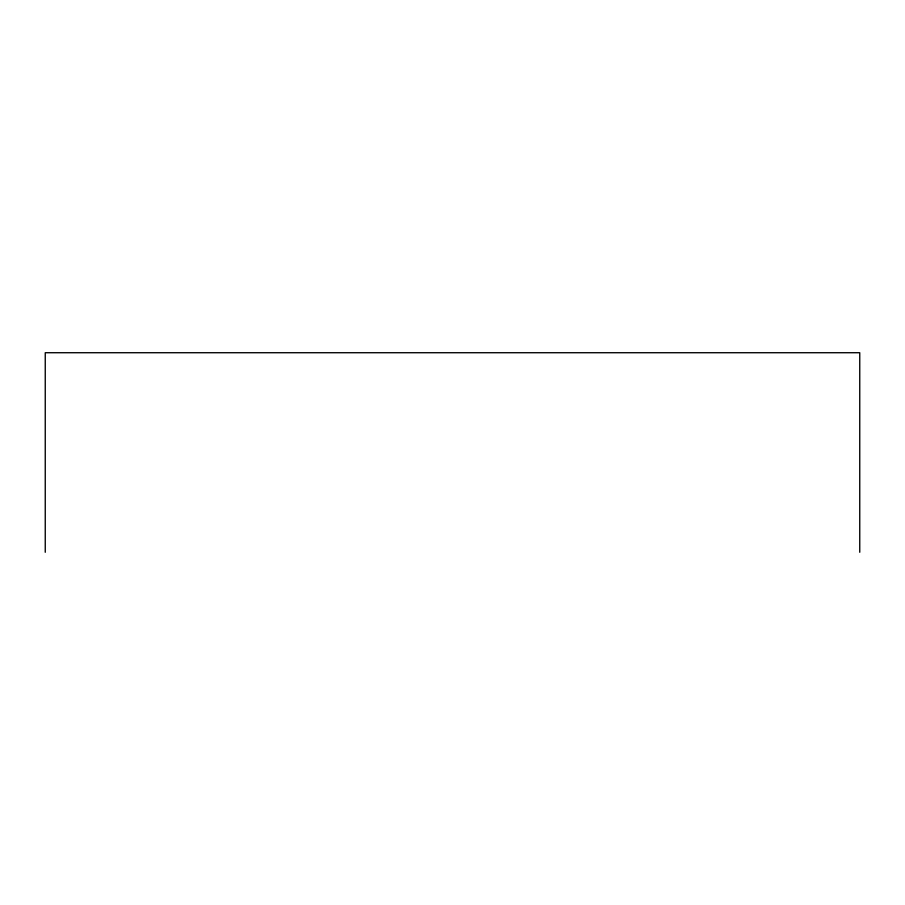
<?xml version="1.0" encoding="UTF-8"?>
<svg xmlns="http://www.w3.org/2000/svg" width="905" height="905" viewBox="0 0 905 905"><rect width="100%" height="100%" fill="white"/><g stroke="black" fill="none" stroke-linecap="round" stroke-linejoin="round"><path stroke-width="1.36" d="M859.75 552.276L859.75 352.724L45.25 352.724L45.25 552.276"/></g></svg>
